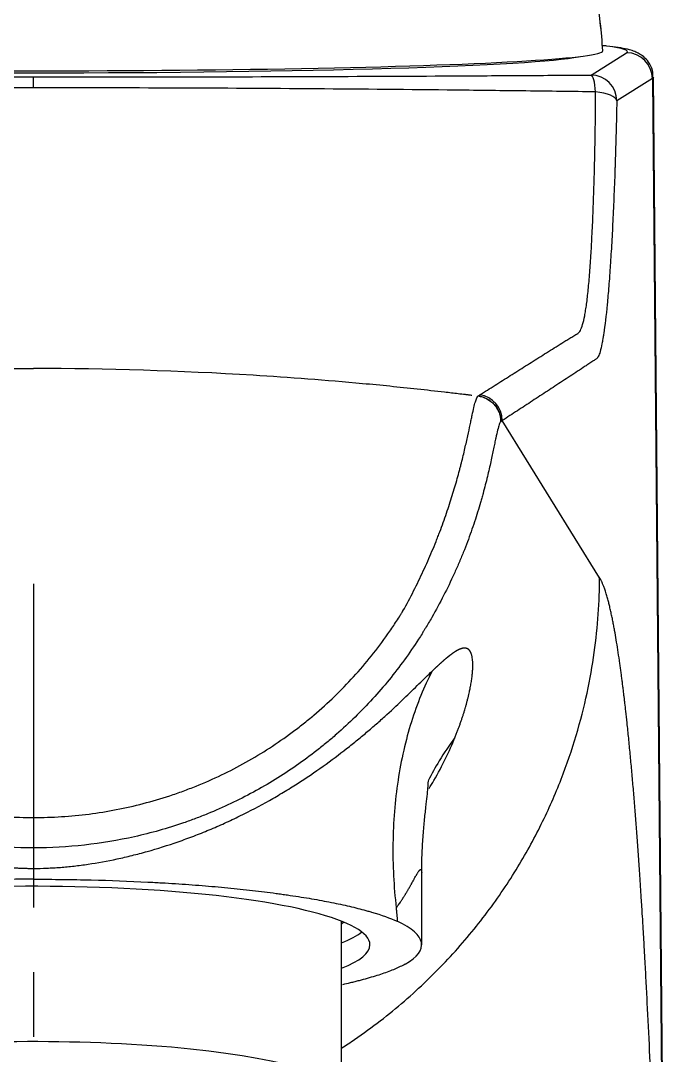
# Model space of a CAD drawing. Extents: x 0 to 790, y 0 to 579.
# Drawn here: x 215.25 to 240.71, y 343.45 to 383.42 of the extents above; entities that cross this region are included whole.
import ezdxf

# ---------------------------------------------------------------- set-up
doc = ezdxf.new("R2010")
doc.units = 0
doc.header["$LTSCALE"] = 10
doc.header["$MEASUREMENT"] = 0
doc.linetypes.add('CENTER', pattern=[2, 1.25, -0.25, 0.25, -0.25])
doc.layers.add('1', color=7, linetype='CONTINUOUS')

msp = doc.modelspace()

# ---------------------------------------------------------------- linework, layer by layer
at = {"layer": '1', "color": 7, "linetype": 'Continuous', "lineweight": -3}
for p, q in [((237.293, 381.322), (238.666, 382.183)), ((236.076, 381.925), (236.045, 381.957)), ((236.087, 381.927), (236.056, 381.958)), ((215.748, 380.828), (215.748, 381.247)), ((239.664, 381.184), (238.291, 380.323)), ((239.664, 381.184), (240.667, 273.008)), ((240.706, 273.008), (239.702, 381.239)), ((237.625, 361.905), (233.865, 367.974)), ((230.748, 347.726), (230.748, 350.436)), ((227.648, 341.916), (227.648, 348.635))]:
    msp.add_line(p, q, dxfattribs=at)
at = {"layer": '1', "color": 1, "linetype": 'CENTER', "lineweight": -3}
msp.add_line((215.748, 361.669), (215.748, 330.741), dxfattribs=at)
at = {"layer": '1', "color": 7, "linetype": 'Continuous', "lineweight": -3}
msp.add_arc((215.748, 380.893), 22.042, 3.5416, 9.3317, dxfattribs=at)
for centre, major_axis, ratio, start_param, end_param in [((215.748, 380.893), (-22.042, 0), 0.999391, 3.203368, 3.304295), ((215.748, 382.253), (-22, 0), 0.034899, 0, 3.141593), ((215.748, 382.228), (22.953, 0), 0.035199, 0.264003, 0.291355), ((215.748, 382.228), (22.953, 0), 0.035199, 6.227099, 6.547188), ((238.666, 381.184), (0.531, -0.847), 0.997846, 1.011785, 2.58064), ((215.748, 382.153), (21.35, 0), 0.034899, 3.305741, 6.119037), ((237.293, 380.323), (0.531, -0.847), 0.997846, 1.011785, 2.58064), ((237.293, 380.323), (0.007, -1), 0.194454, 1.925998, 3.106007), ((237.293, 380.323), (-1, 0.021), 0.358161, 3.201195, 4.539119), ((232.867, 367.974), (-0.547, 0.837), 0.997794, 4.13471, 5.577555), ((215.748, 347.726), (13, 0), 0.173648, 0, 3.55589), ((215.748, 349.203), (-12.5, 0), 0.173648, 2.830575, 2.857475), ((215.748, 347.726), (-15, 0), 0.173648, 2.849242, 3.498086), ((215.748, 348.711), (-13, 0), 0.173648, 2.727295, 2.921779), ((215.748, 347.726), (13, 0), 0.173648, 5.868888, 6.283185), ((215.748, 341.916), (11.9, 0), 0.173648, 0, 3.318798)]:
    msp.add_ellipse(centre, major_axis=major_axis, ratio=ratio, start_param=start_param, end_param=end_param, dxfattribs=at)
for points, knots in [([(239.683, 381.241), (239.689, 381.332), (239.678, 381.543), (239.524, 381.834), (239.324, 382.041), (239.137, 382.163), (238.957, 382.243), (238.737, 382.312), (238.459, 382.371), (238.177, 382.413), (238.025, 382.43)], [0, 0, 0, 0, 0.05038, 0.125419, 0.19686, 0.274818, 0.372359, 0.512965, 0.75497, 1, 1, 1, 1]), ([(194.204, 381.322), (195.092, 381.316), (195.982, 381.31), (197.319, 381.302), (197.765, 381.3), (198.658, 381.295), (199.105, 381.292), (201.342, 381.28), (203.134, 381.273), (206.726, 381.26), (208.525, 381.255), (212.131, 381.249), (213.938, 381.247), (215.748, 381.247)], [0, 0, 0, 0, 0.125, 0.125, 0.1875, 0.1875, 0.25, 0.25, 0.5, 0.5, 0.75, 0.75, 1, 1, 1, 1]), ([(215.748, 381.247), (217.559, 381.247), (219.365, 381.249), (222.971, 381.255), (224.771, 381.26), (228.363, 381.273), (230.155, 381.28), (232.391, 381.292), (232.838, 381.295), (233.732, 381.3), (235.07, 381.307), (236.405, 381.316), (237.293, 381.322)], [0, 0, 0, 0, 0.25, 0.25, 0.5, 0.5, 0.75, 0.75, 0.8125, 0.8125, 0.875, 1, 1, 1, 1]), ([(215.748, 380.828), (213.925, 380.828), (212.104, 380.825), (208.469, 380.811), (206.655, 380.801), (203.033, 380.774), (201.225, 380.757), (198.969, 380.733), (198.518, 380.727), (197.617, 380.717), (196.266, 380.701), (194.92, 380.684), (194.024, 380.672)], [0, 0, 0, 0, 0.25, 0.25, 0.5, 0.5, 0.75, 0.75, 0.8125, 0.8125, 0.875, 1, 1, 1, 1]), ([(237.472, 380.672), (236.577, 380.684), (235.679, 380.695), (234.33, 380.712), (233.88, 380.717), (232.979, 380.727), (232.528, 380.733), (230.272, 380.757), (228.464, 380.774), (224.842, 380.801), (223.028, 380.811), (219.393, 380.825), (217.572, 380.828), (215.748, 380.828)], [0, 0, 0, 0, 0.125, 0.125, 0.1875, 0.1875, 0.25, 0.25, 0.5, 0.5, 0.75, 0.75, 1, 1, 1, 1]), ([(232.992, 368.966), (233.09, 369.028), (233.189, 369.09), (233.385, 369.214), (233.484, 369.276), (233.779, 369.463), (233.975, 369.587), (234.369, 369.835), (234.565, 369.959), (234.959, 370.208), (235.156, 370.332), (235.452, 370.518), (235.551, 370.58), (235.749, 370.704), (235.848, 370.766), (236.047, 370.89), (236.146, 370.953), (236.297, 371.046), (236.348, 371.077), (236.449, 371.139), (236.5, 371.17), (236.577, 371.217), (236.603, 371.232), (236.655, 371.264), (236.681, 371.281), (236.714, 371.299), (236.72, 371.303), (236.733, 371.309), (236.74, 371.313), (236.761, 371.323), (236.776, 371.331), (236.799, 371.348), (236.806, 371.354), (236.822, 371.369), (236.83, 371.377), (236.853, 371.406), (236.869, 371.43), (236.913, 371.516), (236.942, 371.591), (236.997, 371.779), (237.023, 371.892), (237.055, 372.056), (237.061, 372.09), (237.073, 372.161), (237.08, 372.198), (237.098, 372.311), (237.11, 372.391), (237.144, 372.644), (237.166, 372.829), (237.207, 373.234), (237.227, 373.453), (237.263, 373.925), (237.28, 374.178), (237.301, 374.515), (237.305, 374.584), (237.311, 374.688), (237.313, 374.723), (237.316, 374.794), (237.326, 374.971), (237.335, 375.153), (237.356, 375.6), (237.369, 375.91), (237.394, 376.556), (237.405, 376.892), (237.425, 377.589), (237.434, 377.95), (237.443, 378.37), (237.444, 378.417), (237.446, 378.512), (237.449, 378.653), (237.455, 378.986), (237.459, 379.277), (237.467, 379.864), (237.47, 380.263), (237.472, 380.672)], [0, 0, 0, 0, 0.0625, 0.0625, 0.125, 0.125, 0.25, 0.25, 0.375, 0.375, 0.5, 0.5, 0.5625, 0.5625, 0.625, 0.625, 0.6875, 0.6875, 0.71875, 0.71875, 0.75, 0.75, 0.765625, 0.765625, 0.78125, 0.78125, 0.785156, 0.785156, 0.789063, 0.789063, 0.796875, 0.796875, 0.800781, 0.800781, 0.804688, 0.804688, 0.8125, 0.8125, 0.828125, 0.828125, 0.84375, 0.84375, 0.847656, 0.847656, 0.851563, 0.851563, 0.859375, 0.859375, 0.875, 0.875, 0.890625, 0.890625, 0.90625, 0.90625, 0.910156, 0.910156, 0.912109, 0.912109, 0.914063, 0.921875, 0.921875, 0.9375, 0.9375, 0.953125, 0.953125, 0.96875, 0.96875, 0.970703, 0.970703, 0.972656, 0.976563, 0.984375, 0.984375, 1, 1, 1, 1]), ([(238.291, 380.323), (238.282, 379.91), (238.263, 379.1), (238.239, 378.324), (238.225, 377.896), (238.224, 377.849), (238.22, 377.754), (238.216, 377.613), (238.204, 377.289), (238.194, 377.017), (238.172, 376.483), (238.157, 376.139), (238.126, 375.476), (238.109, 375.157), (238.075, 374.542), (238.057, 374.247), (238.035, 373.929), (238.033, 373.894), (238.028, 373.824), (238.021, 373.721), (238.004, 373.484), (237.989, 373.29), (237.959, 372.914), (237.939, 372.68), (237.876, 372.025), (237.832, 371.652), (237.777, 371.288), (237.768, 371.233), (237.76, 371.181)], [0, 0, 0, 0, 0.096404, 0.192808, 0.192808, 0.204859, 0.204859, 0.216909, 0.24101, 0.289212, 0.289212, 0.385617, 0.385617, 0.482021, 0.482021, 0.578425, 0.578425, 0.590475, 0.590475, 0.602526, 0.626627, 0.674829, 0.674829, 0.771233, 0.771233, 0.964041, 0.964041, 1, 1, 1, 1]), ([(237.76, 371.181), (237.757, 371.164), (237.754, 371.146), (237.739, 371.062), (237.728, 370.999), (237.692, 370.823), (237.669, 370.724), (237.622, 370.561), (237.598, 370.497), (237.568, 370.439), (237.562, 370.429), (237.55, 370.41), (237.544, 370.401), (237.526, 370.379), (237.513, 370.369), (237.489, 370.351), (237.477, 370.344), (237.453, 370.33), (237.441, 370.322), (237.416, 370.305), (237.404, 370.297), (237.38, 370.28), (237.368, 370.272), (237.307, 370.23), (237.259, 370.198), (237.162, 370.134), (237.016, 370.038), (236.871, 369.942), (236.58, 369.75), (236.386, 369.622), (235.998, 369.369), (235.804, 369.242), (235.416, 368.988), (235.223, 368.862), (234.835, 368.608), (234.641, 368.481), (234.35, 368.291), (234.253, 368.228), (234.059, 368.101), (233.962, 368.038), (233.865, 367.974)], [0, 0, 0, 0, 0.002368, 0.002368, 0.011692, 0.011692, 0.030339, 0.030339, 0.048987, 0.048987, 0.053648, 0.053648, 0.05831, 0.05831, 0.067634, 0.067634, 0.076958, 0.076958, 0.086281, 0.086281, 0.095605, 0.095605, 0.104928, 0.104928, 0.142223, 0.142223, 0.179518, 0.254107, 0.254107, 0.403286, 0.403286, 0.552464, 0.552464, 0.701643, 0.701643, 0.850821, 0.850821, 0.925411, 0.925411, 1, 1, 1, 1]), ([(198.806, 368.956), (198.87, 368.964), (198.997, 368.98), (199.189, 369.003), (199.38, 369.026), (199.572, 369.049), (199.763, 369.071), (199.956, 369.093), (200.148, 369.115), (200.34, 369.137), (200.533, 369.158), (200.726, 369.179), (200.919, 369.2), (201.112, 369.221), (201.306, 369.241), (201.499, 369.261), (201.693, 369.281), (201.887, 369.301), (202.082, 369.32), (202.276, 369.339), (202.471, 369.358), (202.666, 369.377), (202.861, 369.395), (203.056, 369.413), (203.252, 369.431), (203.447, 369.448), (203.643, 369.465), (203.839, 369.482), (204.036, 369.499), (204.232, 369.516), (204.429, 369.532), (204.626, 369.548), (204.823, 369.563), (205.02, 369.579), (205.218, 369.594), (205.415, 369.609), (205.613, 369.623), (205.811, 369.638), (206.009, 369.652), (206.208, 369.665), (206.407, 369.679), (206.605, 369.692), (206.804, 369.705), (207.004, 369.718), (207.203, 369.73), (207.403, 369.742), (207.602, 369.754), (207.802, 369.766), (208.003, 369.777), (208.203, 369.788), (208.404, 369.799), (208.604, 369.809), (208.805, 369.819), (209.007, 369.829), (209.208, 369.839), (209.409, 369.848), (209.611, 369.857), (209.813, 369.866), (210.015, 369.874), (210.217, 369.882), (210.42, 369.89), (210.622, 369.898), (210.825, 369.905), (211.028, 369.912), (211.232, 369.919), (211.435, 369.925), (211.639, 369.931), (211.842, 369.937), (212.046, 369.943), (212.25, 369.948), (212.455, 369.953), (212.659, 369.958), (212.864, 369.962), (213.069, 369.966), (213.274, 369.97), (213.479, 369.973), (213.684, 369.977), (213.89, 369.979), (214.096, 369.982), (214.302, 369.984), (214.508, 369.986), (214.714, 369.988), (214.921, 369.989), (215.127, 369.99), (215.334, 369.991), (215.541, 369.992), (215.679, 369.992), (215.748, 369.992)], [0, 0, 0, 0, 0.011332, 0.022675, 0.034028, 0.045391, 0.056764, 0.068148, 0.079541, 0.090945, 0.10236, 0.113784, 0.125219, 0.136664, 0.148119, 0.159585, 0.171061, 0.182547, 0.194043, 0.20555, 0.217067, 0.228594, 0.240131, 0.251679, 0.263237, 0.274805, 0.286384, 0.297973, 0.309572, 0.321181, 0.332801, 0.344431, 0.356072, 0.367722, 0.379383, 0.391054, 0.402736, 0.414428, 0.42613, 0.437842, 0.449565, 0.461298, 0.473042, 0.484796, 0.49656, 0.508334, 0.520119, 0.531914, 0.543719, 0.555535, 0.567361, 0.579198, 0.591044, 0.602902, 0.614769, 0.626647, 0.638535, 0.650433, 0.662342, 0.674261, 0.686191, 0.698131, 0.710081, 0.722042, 0.734013, 0.745994, 0.757986, 0.769988, 0.782, 0.794023, 0.806056, 0.8181, 0.830154, 0.842218, 0.854293, 0.866378, 0.878474, 0.89058, 0.902696, 0.914822, 0.92696, 0.939107, 0.951265, 0.963433, 0.975612, 0.987801, 1, 1, 1, 1]), ([(215.748, 369.997), (218.577, 369.997), (221.406, 369.91), (225.644, 369.65), (227.761, 369.488), (230.227, 369.241), (231.459, 369.103), (232.075, 369.031), (232.383, 368.994), (232.537, 368.975), (232.603, 368.967), (232.647, 368.962), (232.669, 368.959), (232.691, 368.956)], [0, 0, 0, 0, 0.5, 0.5, 0.75, 0.875, 0.9375, 0.96875, 0.984375, 0.992188, 0.996094, 0.996094, 1, 1, 1, 1]), ([(230.025, 360.623), (230.17, 360.882), (230.307, 361.14), (230.569, 361.654), (230.693, 361.91), (230.929, 362.42), (231.041, 362.674), (231.2, 363.053), (231.252, 363.179), (231.327, 363.367), (231.352, 363.429), (231.4, 363.554), (231.424, 363.616), (231.541, 363.924), (231.628, 364.164), (231.789, 364.634), (231.863, 364.862), (231.967, 365.196), (232, 365.306), (232.063, 365.522), (232.094, 365.629), (232.153, 365.838), (232.181, 365.942), (232.221, 366.094), (232.234, 366.144), (232.26, 366.243), (232.273, 366.292), (232.334, 366.534), (232.378, 366.717), (232.459, 367.064), (232.496, 367.228), (232.563, 367.536), (232.593, 367.68), (232.629, 367.847), (232.636, 367.879), (232.649, 367.943), (232.656, 367.975), (232.675, 368.067), (232.688, 368.125), (232.723, 368.291), (232.745, 368.389), (232.785, 368.561), (232.804, 368.635), (232.841, 368.76), (232.858, 368.81), (232.892, 368.886), (232.908, 368.911), (232.924, 368.924)], [0, 0, 0, 0, 0.0625, 0.0625, 0.125, 0.125, 0.1875, 0.1875, 0.21875, 0.21875, 0.234375, 0.234375, 0.25, 0.25, 0.3125, 0.3125, 0.375, 0.375, 0.40625, 0.40625, 0.4375, 0.4375, 0.46875, 0.46875, 0.484375, 0.484375, 0.5, 0.5, 0.5625, 0.5625, 0.625, 0.625, 0.6875, 0.6875, 0.703125, 0.703125, 0.71875, 0.71875, 0.75, 0.75, 0.8125, 0.8125, 0.875, 0.875, 0.9375, 0.9375, 1, 1, 1, 1]), ([(232.926, 368.924), (232.986, 368.917), (233.045, 368.904), (233.16, 368.867), (233.216, 368.843), (233.323, 368.786), (233.374, 368.753), (233.469, 368.678), (233.513, 368.636), (233.593, 368.545), (233.628, 368.496), (233.69, 368.392), (233.717, 368.337), (233.759, 368.223), (233.775, 368.165), (233.796, 368.045), (233.801, 367.985), (233.801, 367.924)], [0, 0, 0, 0, 0.125, 0.125, 0.25, 0.25, 0.375, 0.375, 0.5, 0.5, 0.625, 0.625, 0.75, 0.75, 0.875, 0.875, 1, 1, 1, 1]), ([(232.929, 368.926), (232.989, 368.919), (233.048, 368.906), (233.164, 368.869), (233.22, 368.845), (233.326, 368.789), (233.377, 368.755), (233.472, 368.68), (233.516, 368.638), (233.596, 368.547), (233.632, 368.498), (233.694, 368.394), (233.72, 368.339), (233.762, 368.226), (233.778, 368.167), (233.799, 368.048), (233.804, 367.988), (233.804, 367.927)], [0, 0, 0, 0, 0.125, 0.125, 0.25, 0.25, 0.375, 0.375, 0.5, 0.5, 0.625, 0.625, 0.75, 0.75, 0.875, 0.875, 1, 1, 1, 1]), ([(215.748, 351.468), (215.085, 351.468), (214.429, 351.505), (213.13, 351.649), (212.486, 351.756), (211.212, 352.041), (210.582, 352.219), (209.88, 352.46), (209.802, 352.487), (209.647, 352.543), (209.569, 352.572), (209.337, 352.658), (209.183, 352.718), (208.726, 352.904), (208.426, 353.036), (207.54, 353.455), (206.968, 353.766), (205.859, 354.448), (205.323, 354.821), (204.741, 355.275), (204.677, 355.326), (204.548, 355.429), (204.485, 355.481), (204.294, 355.639), (204.169, 355.745), (203.8, 356.069), (203.56, 356.29), (202.863, 356.973), (202.426, 357.451), (201.607, 358.454), (201.224, 358.979), (200.826, 359.596), (200.782, 359.664), (200.696, 359.803), (200.653, 359.873), (200.525, 360.083), (200.443, 360.223), (200.201, 360.643), (200.049, 360.924), (199.762, 361.483), (199.627, 361.763), (199.437, 362.181), (199.376, 362.32), (199.301, 362.493), (199.286, 362.528), (199.257, 362.597), (199.243, 362.632), (199.2, 362.735), (199.172, 362.804), (199.034, 363.146), (198.934, 363.412), (198.749, 363.933), (198.665, 364.186), (198.512, 364.678), (198.443, 364.916), (198.317, 365.377), (198.261, 365.595), (198.162, 366.005), (198.118, 366.198), (198.039, 366.558), (198.004, 366.724), (197.965, 366.916), (197.957, 366.953), (197.942, 367.026), (197.92, 367.132), (197.9, 367.23), (197.861, 367.412), (197.838, 367.517), (197.81, 367.628), (197.805, 367.649), (197.794, 367.689), (197.779, 367.746), (197.764, 367.792), (197.734, 367.872), (197.715, 367.907), (197.696, 367.924)], [0, 0, 0, 0, 0.0625, 0.0625, 0.125, 0.125, 0.1875, 0.1875, 0.195312, 0.195312, 0.203125, 0.203125, 0.21875, 0.21875, 0.25, 0.25, 0.3125, 0.3125, 0.375, 0.375, 0.382812, 0.382812, 0.390625, 0.390625, 0.40625, 0.40625, 0.4375, 0.4375, 0.5, 0.5, 0.5625, 0.5625, 0.570312, 0.570312, 0.578125, 0.578125, 0.59375, 0.59375, 0.625, 0.625, 0.65625, 0.65625, 0.671875, 0.671875, 0.675781, 0.675781, 0.679687, 0.679687, 0.6875, 0.6875, 0.71875, 0.71875, 0.75, 0.75, 0.78125, 0.78125, 0.8125, 0.8125, 0.84375, 0.84375, 0.875, 0.875, 0.882812, 0.882812, 0.890625, 0.90625, 0.90625, 0.9375, 0.9375, 0.945312, 0.945312, 0.953125, 0.96875, 0.96875, 1, 1, 1, 1]), ([(233.801, 367.924), (233.782, 367.907), (233.763, 367.872), (233.724, 367.767), (233.704, 367.697), (233.66, 367.523), (233.637, 367.418), (233.605, 367.267), (233.598, 367.235), (233.585, 367.17), (233.571, 367.104), (233.556, 367.033), (233.541, 366.96), (233.534, 366.923), (233.494, 366.732), (233.459, 366.565), (233.381, 366.206), (233.337, 366.014), (233.238, 365.604), (233.182, 365.386), (233.104, 365.099), (233.088, 365.04), (233.055, 364.923), (233.004, 364.746), (232.949, 364.565), (232.835, 364.196), (232.751, 363.942), (232.567, 363.422), (232.466, 363.155), (232.329, 362.814), (232.301, 362.745), (232.258, 362.642), (232.244, 362.607), (232.214, 362.538), (232.141, 362.364), (232.064, 362.19), (231.874, 361.772), (231.739, 361.493), (231.452, 360.933), (231.3, 360.652), (231.059, 360.232), (230.977, 360.091), (230.871, 359.916), (230.849, 359.881), (230.806, 359.812), (230.742, 359.707), (230.676, 359.604), (230.278, 358.986), (229.896, 358.461), (229.076, 357.457), (228.639, 356.979), (227.942, 356.295), (227.702, 356.073), (227.333, 355.749), (227.208, 355.643), (227.017, 355.486), (226.954, 355.433), (226.825, 355.33), (226.761, 355.279), (226.179, 354.824), (225.642, 354.452), (224.534, 353.768), (223.961, 353.457), (223.074, 353.038), (222.774, 352.906), (222.317, 352.72), (222.163, 352.66), (221.931, 352.573), (221.853, 352.544), (221.698, 352.488), (221.62, 352.461), (220.918, 352.22), (220.287, 352.042), (219.012, 351.756), (218.369, 351.649), (217.068, 351.505), (216.412, 351.468), (215.748, 351.468)], [0, 0, 0, 0, 0.03125, 0.03125, 0.0625, 0.0625, 0.09375, 0.09375, 0.101562, 0.101562, 0.109375, 0.117187, 0.117187, 0.125, 0.125, 0.15625, 0.15625, 0.1875, 0.1875, 0.21875, 0.21875, 0.226562, 0.226562, 0.234375, 0.25, 0.25, 0.28125, 0.28125, 0.3125, 0.3125, 0.320312, 0.320312, 0.324219, 0.324219, 0.328125, 0.34375, 0.34375, 0.375, 0.375, 0.40625, 0.40625, 0.421875, 0.421875, 0.425781, 0.425781, 0.429687, 0.4375, 0.4375, 0.5, 0.5, 0.5625, 0.5625, 0.59375, 0.59375, 0.609375, 0.609375, 0.617187, 0.617187, 0.625, 0.625, 0.6875, 0.6875, 0.75, 0.75, 0.78125, 0.78125, 0.796875, 0.796875, 0.804687, 0.804687, 0.8125, 0.8125, 0.875, 0.875, 0.9375, 0.9375, 1, 1, 1, 1]), ([(227.663, 343.739), (227.829, 343.846), (227.993, 343.955), (228.495, 344.299), (228.826, 344.54), (229.468, 345.036), (229.779, 345.29), (230.38, 345.809), (230.962, 346.34), (231.502, 346.889), (232.281, 347.723), (232.759, 348.293), (233.637, 349.448), (234.035, 350.033), (234.758, 351.206), (235.081, 351.793), (235.66, 352.962), (235.914, 353.543), (236.362, 354.69), (236.555, 355.256), (236.887, 356.369), (237.025, 356.915), (237.255, 357.984), (237.347, 358.506), (237.489, 359.524), (237.539, 360.019), (237.607, 360.983), (237.623, 361.451), (237.625, 361.905)], [0, 0, 0, 0, 0.021113, 0.021113, 0.065608, 0.065608, 0.110103, 0.110103, 0.154597, 0.199092, 0.199092, 0.288082, 0.288082, 0.377072, 0.377072, 0.466062, 0.466062, 0.555051, 0.555051, 0.644041, 0.644041, 0.733031, 0.733031, 0.822021, 0.822021, 0.91101, 0.91101, 1, 1, 1, 1]), ([(240.164, 320.401), (240.164, 320.439), (240.163, 320.514), (240.162, 320.63), (240.16, 320.748), (240.159, 320.869), (240.158, 320.994), (240.156, 321.122), (240.155, 321.253), (240.153, 321.386), (240.152, 321.523), (240.15, 321.664), (240.148, 321.807), (240.147, 321.953), (240.145, 322.102), (240.143, 322.255), (240.141, 322.41), (240.139, 322.569), (240.135, 322.867), (240.129, 323.304), (240.121, 323.878), (240.113, 324.45), (240.101, 325.209), (240.085, 326.152), (240.065, 327.274), (240.044, 328.387), (240.021, 329.47), (239.997, 330.564), (239.971, 331.65), (239.943, 332.745), (239.918, 333.673), (239.896, 334.465), (239.876, 335.131), (239.856, 335.816), (239.833, 336.518), (239.81, 337.237), (239.786, 337.943), (239.762, 338.63), (239.738, 339.291), (239.714, 339.931), (239.69, 340.564), (239.664, 341.203), (239.621, 342.24), (239.557, 343.691), (239.485, 345.174), (239.424, 346.348), (239.383, 347.107), (239.346, 347.76), (239.314, 348.307), (239.278, 348.9), (239.235, 349.596), (239.184, 350.365), (239.131, 351.135), (239.08, 351.847), (239.028, 352.531), (238.976, 353.191), (238.922, 353.84), (238.866, 354.477), (238.809, 355.1), (238.749, 355.711), (238.692, 356.261), (238.643, 356.71), (238.608, 357.022), (238.586, 357.207), (238.569, 357.346), (238.553, 357.481), (238.532, 357.65), (238.511, 357.822), (238.488, 357.996), (238.465, 358.173), (238.441, 358.351), (238.416, 358.531), (238.379, 358.793), (238.329, 359.125), (238.267, 359.511), (238.215, 359.814), (238.171, 360.051), (238.136, 360.234), (238.098, 360.419), (238.057, 360.606), (238.017, 360.782), (237.974, 360.952), (237.93, 361.121), (237.878, 361.297), (237.833, 361.434), (237.798, 361.532), (237.776, 361.592), (237.754, 361.645), (237.734, 361.693), (237.715, 361.736), (237.697, 361.774), (237.68, 361.807), (237.665, 361.837), (237.651, 361.863), (237.638, 361.885), (237.629, 361.899), (237.625, 361.905)], [0, 0, 0, 0, 0.001722, 0.003493, 0.005312, 0.007181, 0.009098, 0.011064, 0.013079, 0.015143, 0.017255, 0.019417, 0.021627, 0.023886, 0.026194, 0.028551, 0.030957, 0.033412, 0.035916, 0.044843, 0.053773, 0.062705, 0.071639, 0.089453, 0.107255, 0.125042, 0.142813, 0.159615, 0.178421, 0.196283, 0.214145, 0.225121, 0.236495, 0.248267, 0.260437, 0.273006, 0.285973, 0.297883, 0.309792, 0.321701, 0.332843, 0.344716, 0.357321, 0.391409, 0.428502, 0.446363, 0.464224, 0.47666, 0.48863, 0.500136, 0.516305, 0.536032, 0.553888, 0.571744, 0.588783, 0.606124, 0.623767, 0.641712, 0.659958, 0.678505, 0.697607, 0.712521, 0.723246, 0.729784, 0.732134, 0.738106, 0.744296, 0.750703, 0.757328, 0.76417, 0.771229, 0.778506, 0.786001, 0.803833, 0.821665, 0.839497, 0.848838, 0.858842, 0.869507, 0.880834, 0.892822, 0.903517, 0.915984, 0.930224, 0.946236, 0.952791, 0.959013, 0.964901, 0.970456, 0.975677, 0.980565, 0.985119, 0.989339, 0.993226, 0.99678, 1, 1, 1, 1]), ([(201.472, 360.623), (201.473, 360.621), (201.474, 360.618), (201.477, 360.614), (201.482, 360.606), (201.492, 360.59), (201.512, 360.556), (201.553, 360.49), (201.635, 360.358), (201.803, 360.097), (201.952, 359.877), (202.256, 359.442), (202.679, 358.878), (203.366, 358.074), (204.104, 357.314), (204.631, 356.837), (204.972, 356.548), (205.04, 356.491), (205.179, 356.378), (205.249, 356.321), (205.459, 356.155), (205.6, 356.046), (206.029, 355.728), (206.613, 355.323), (207.522, 354.774), (208.466, 354.283), (209.119, 353.995), (209.617, 353.794), (209.785, 353.73), (210.123, 353.606), (210.292, 353.547), (210.803, 353.378), (211.489, 353.175), (212.533, 352.938), (213.239, 352.824), (213.772, 352.755), (213.95, 352.735), (214.307, 352.7), (214.487, 352.686), (215.027, 352.651), (215.388, 352.64), (215.748, 352.64)], [0, 0, 0, 0, 0.000488, 0.000488, 0.000977, 0.001953, 0.003906, 0.007812, 0.015625, 0.03125, 0.0625, 0.0625, 0.125, 0.1875, 0.25, 0.3125, 0.3125, 0.328125, 0.328125, 0.34375, 0.34375, 0.375, 0.375, 0.4375, 0.5, 0.5625, 0.625, 0.625, 0.65625, 0.65625, 0.6875, 0.6875, 0.75, 0.8125, 0.875, 0.875, 0.90625, 0.90625, 0.9375, 0.9375, 1, 1, 1, 1]), ([(215.748, 352.64), (216.11, 352.64), (216.469, 352.651), (217.184, 352.697), (217.894, 352.765), (218.947, 352.935), (219.989, 353.17), (220.675, 353.372), (221.186, 353.54), (221.356, 353.599), (221.695, 353.723), (221.863, 353.788), (222.362, 353.988), (223.016, 354.276), (223.962, 354.767), (224.874, 355.316), (225.458, 355.721), (225.888, 356.04), (226.101, 356.203), (226.31, 356.371), (226.449, 356.485), (226.518, 356.543), (226.859, 356.832), (227.388, 357.309), (228.127, 358.07), (228.815, 358.875), (229.239, 359.44), (229.544, 359.875), (229.693, 360.096), (229.861, 360.358), (229.944, 360.49), (229.984, 360.556), (230.005, 360.59), (230.015, 360.606), (230.019, 360.613), (230.022, 360.618), (230.024, 360.621), (230.025, 360.623)], [0, 0, 0, 0, 0.0625, 0.0625, 0.125, 0.1875, 0.25, 0.3125, 0.3125, 0.34375, 0.34375, 0.375, 0.375, 0.4375, 0.5, 0.5625, 0.625, 0.625, 0.65625, 0.671875, 0.671875, 0.6875, 0.6875, 0.75, 0.8125, 0.875, 0.9375, 0.9375, 0.96875, 0.984375, 0.992188, 0.996094, 0.998047, 0.999023, 0.999512, 0.999512, 1, 1, 1, 1]), ([(232.035, 355.73), (232.043, 355.752), (232.061, 355.795), (232.087, 355.861), (232.112, 355.925), (232.137, 355.99), (232.161, 356.054), (232.185, 356.118), (232.208, 356.182), (232.231, 356.245), (232.253, 356.308), (232.274, 356.37), (232.296, 356.433), (232.316, 356.494), (232.336, 356.556), (232.356, 356.617), (232.375, 356.677), (232.394, 356.738), (232.416, 356.813), (232.444, 356.906), (232.476, 357.019), (232.509, 357.143), (232.55, 357.307), (232.589, 357.476), (232.618, 357.616), (232.637, 357.714), (232.652, 357.798), (232.668, 357.893), (232.682, 357.985), (232.694, 358.075), (232.704, 358.162), (232.712, 358.245), (232.718, 358.326), (232.722, 358.404), (232.725, 358.507), (232.724, 358.631), (232.714, 358.755), (232.699, 358.849), (232.684, 358.911), (232.672, 358.949), (232.665, 358.971), (232.66, 358.984), (232.655, 358.995), (232.651, 359.005), (232.646, 359.015), (232.642, 359.025), (232.637, 359.034), (232.632, 359.043), (232.627, 359.052), (232.622, 359.061), (232.616, 359.069), (232.611, 359.077), (232.605, 359.085), (232.6, 359.092), (232.594, 359.099), (232.588, 359.106), (232.582, 359.112), (232.575, 359.119), (232.569, 359.125), (232.563, 359.13), (232.556, 359.136), (232.549, 359.141), (232.542, 359.146), (232.535, 359.15), (232.528, 359.154), (232.521, 359.158), (232.514, 359.162), (232.506, 359.165), (232.499, 359.169), (232.491, 359.171), (232.483, 359.174), (232.475, 359.176), (232.467, 359.178), (232.459, 359.18), (232.451, 359.182), (232.442, 359.183), (232.434, 359.184), (232.425, 359.185), (232.416, 359.185), (232.407, 359.185), (232.398, 359.185), (232.389, 359.185), (232.38, 359.184), (232.371, 359.183), (232.361, 359.182), (232.352, 359.181), (232.342, 359.179), (232.332, 359.177), (232.323, 359.175), (232.313, 359.173), (232.303, 359.17), (232.292, 359.168), (232.282, 359.165), (232.272, 359.161), (232.261, 359.158), (232.251, 359.154), (232.24, 359.15), (232.229, 359.146), (232.218, 359.141), (232.207, 359.137), (232.196, 359.132), (232.185, 359.127), (232.174, 359.121), (232.163, 359.116), (232.151, 359.11), (232.14, 359.104), (232.128, 359.098), (232.116, 359.091), (232.104, 359.085), (232.093, 359.078), (232.081, 359.071), (232.068, 359.064), (232.056, 359.056), (232.044, 359.048), (232.032, 359.041), (232.019, 359.033), (232.006, 359.024), (231.994, 359.016), (231.981, 359.007), (231.968, 358.998), (231.955, 358.989), (231.942, 358.98), (231.929, 358.971), (231.916, 358.961), (231.902, 358.951), (231.889, 358.942), (231.875, 358.931), (231.862, 358.921), (231.848, 358.911), (231.834, 358.9), (231.82, 358.889), (231.806, 358.878), (231.792, 358.867), (231.778, 358.856), (231.764, 358.844), (231.75, 358.832), (231.735, 358.821), (231.721, 358.809), (231.706, 358.796), (231.691, 358.784), (231.676, 358.772), (231.661, 358.759), (231.646, 358.746), (231.631, 358.733), (231.616, 358.72), (231.601, 358.707), (231.585, 358.693), (231.57, 358.68), (231.554, 358.666), (231.539, 358.652), (231.523, 358.638), (231.507, 358.624), (231.491, 358.61), (231.475, 358.595), (231.459, 358.581), (231.443, 358.566), (231.426, 358.551), (231.41, 358.536), (231.394, 358.521), (231.377, 358.506), (231.36, 358.49), (231.343, 358.475), (231.326, 358.459), (231.309, 358.443), (231.292, 358.427), (231.275, 358.411), (231.258, 358.395), (231.24, 358.379), (231.223, 358.362), (231.205, 358.346), (231.188, 358.329), (231.17, 358.312), (231.158, 358.301), (231.152, 358.295)], [0, 0, 0, 0, 0.006617, 0.013262, 0.019938, 0.026643, 0.033378, 0.040144, 0.046941, 0.053769, 0.060629, 0.067521, 0.074445, 0.081402, 0.088392, 0.095415, 0.102473, 0.109566, 0.116696, 0.129245, 0.143328, 0.158998, 0.176318, 0.207905, 0.228312, 0.237015, 0.251792, 0.26668, 0.281666, 0.296739, 0.311906, 0.327168, 0.342521, 0.357962, 0.373488, 0.407047, 0.441211, 0.468547, 0.489021, 0.502582, 0.50923, 0.513469, 0.517706, 0.521941, 0.526172, 0.5304, 0.534626, 0.538848, 0.543066, 0.547281, 0.551492, 0.555699, 0.559902, 0.5641, 0.568294, 0.572482, 0.576666, 0.580845, 0.585018, 0.589186, 0.593348, 0.597505, 0.601655, 0.605799, 0.609936, 0.614067, 0.618191, 0.622308, 0.626419, 0.630523, 0.634621, 0.638712, 0.642796, 0.646872, 0.650942, 0.655003, 0.659057, 0.663103, 0.667141, 0.67117, 0.675191, 0.679203, 0.683205, 0.687199, 0.691184, 0.695159, 0.699124, 0.703079, 0.707024, 0.710958, 0.714882, 0.718796, 0.722698, 0.726589, 0.730469, 0.734336, 0.738191, 0.742035, 0.745866, 0.749686, 0.753494, 0.75729, 0.761075, 0.764848, 0.768609, 0.772359, 0.776097, 0.779824, 0.78354, 0.787244, 0.790937, 0.794619, 0.798289, 0.801949, 0.805597, 0.809235, 0.812861, 0.816476, 0.820081, 0.823674, 0.827257, 0.830829, 0.834391, 0.837942, 0.841482, 0.845011, 0.84853, 0.852039, 0.855537, 0.859024, 0.862502, 0.865969, 0.869425, 0.872872, 0.876308, 0.879734, 0.88315, 0.886556, 0.889952, 0.893338, 0.896714, 0.900081, 0.903437, 0.906783, 0.91012, 0.913447, 0.916764, 0.920073, 0.923372, 0.926662, 0.929944, 0.933216, 0.93648, 0.939735, 0.942982, 0.94622, 0.949449, 0.95267, 0.955883, 0.959087, 0.962283, 0.96547, 0.96865, 0.971821, 0.974984, 0.978139, 0.981285, 0.984424, 0.987555, 0.990678, 0.993793, 0.9969, 1, 1, 1, 1]), ([(200.345, 358.295), (200.35, 358.29), (200.361, 358.279), (200.378, 358.264), (200.395, 358.248), (200.411, 358.232), (200.428, 358.215), (200.445, 358.199), (200.463, 358.183), (200.48, 358.166), (200.497, 358.149), (200.515, 358.132), (200.532, 358.115), (200.55, 358.098), (200.568, 358.081), (200.586, 358.063), (200.604, 358.046), (200.622, 358.028), (200.641, 358.01), (200.659, 357.992), (200.678, 357.974), (200.697, 357.955), (200.716, 357.937), (200.735, 357.918), (200.754, 357.9), (200.773, 357.881), (200.792, 357.862), (200.812, 357.843), (200.831, 357.824), (200.851, 357.804), (200.871, 357.785), (200.891, 357.765), (200.911, 357.746), (200.932, 357.726), (200.952, 357.706), (200.973, 357.686), (200.993, 357.665), (201.014, 357.645), (201.035, 357.625), (201.056, 357.604), (201.077, 357.583), (201.099, 357.562), (201.12, 357.541), (201.142, 357.52), (201.164, 357.499), (201.186, 357.478), (201.208, 357.456), (201.23, 357.435), (201.253, 357.413), (201.275, 357.391), (201.298, 357.369), (201.321, 357.347), (201.343, 357.325), (201.367, 357.303), (201.39, 357.28), (201.413, 357.258), (201.437, 357.235), (201.46, 357.213), (201.484, 357.19), (201.508, 357.167), (201.532, 357.144), (201.557, 357.121), (201.581, 357.097), (201.606, 357.074), (201.631, 357.05), (201.656, 357.027), (201.681, 357.003), (201.706, 356.979), (201.731, 356.955), (201.757, 356.931), (201.783, 356.907), (201.808, 356.883), (201.834, 356.859), (201.861, 356.834), (201.887, 356.81), (201.914, 356.785), (201.94, 356.761), (201.967, 356.736), (201.994, 356.711), (202.021, 356.686), (202.049, 356.661), (202.076, 356.636), (202.104, 356.611), (202.132, 356.585), (202.16, 356.56), (202.188, 356.534), (202.216, 356.509), (202.245, 356.483), (202.273, 356.457), (202.302, 356.431), (202.331, 356.405), (202.361, 356.379), (202.39, 356.353), (202.42, 356.327), (202.449, 356.301), (202.479, 356.274), (202.509, 356.248), (202.58, 356.186), (202.692, 356.089), (202.85, 355.954), (203.01, 355.819), (203.175, 355.683), (203.343, 355.546), (203.514, 355.409), (203.689, 355.271), (203.868, 355.133), (204.05, 354.994), (204.236, 354.856), (204.427, 354.717), (204.621, 354.578), (204.819, 354.44), (205.021, 354.301), (205.227, 354.163), (205.437, 354.026), (205.651, 353.889), (205.869, 353.752), (206.101, 353.611), (206.347, 353.465), (206.608, 353.315), (206.877, 353.165), (207.152, 353.017), (207.434, 352.87), (207.724, 352.724), (208.02, 352.581), (208.323, 352.44), (208.633, 352.301), (208.951, 352.166), (209.275, 352.033), (209.607, 351.905), (209.946, 351.779), (210.292, 351.659), (210.645, 351.542), (210.91, 351.46), (211.087, 351.407), (211.174, 351.382), (211.268, 351.355), (211.367, 351.326), (211.473, 351.297), (211.584, 351.267), (211.702, 351.236), (211.826, 351.204), (211.955, 351.171), (212.091, 351.139), (212.233, 351.105), (212.381, 351.072), (212.536, 351.038), (212.696, 351.005), (212.863, 350.971), (213.036, 350.939), (213.215, 350.906), (213.401, 350.875), (213.551, 350.851), (213.665, 350.834), (213.739, 350.823), (213.812, 350.813), (213.885, 350.803), (213.958, 350.794), (214.03, 350.785), (214.101, 350.776), (214.171, 350.768), (214.241, 350.76), (214.311, 350.753), (214.38, 350.746), (214.448, 350.739), (214.516, 350.733), (214.583, 350.727), (214.65, 350.721), (214.716, 350.716), (214.781, 350.711), (214.846, 350.706), (214.911, 350.702), (214.974, 350.698), (215.037, 350.695), (215.1, 350.692), (215.162, 350.689), (215.223, 350.686), (215.284, 350.684), (215.344, 350.682), (215.404, 350.68), (215.463, 350.679), (215.521, 350.677), (215.579, 350.676), (215.636, 350.676), (215.692, 350.675), (215.73, 350.675), (215.748, 350.675)], [0, 0, 0, 0, 0.00286, 0.005716, 0.008568, 0.011416, 0.01426, 0.0171, 0.019937, 0.02277, 0.025599, 0.028425, 0.031247, 0.034065, 0.03688, 0.039692, 0.0425, 0.045305, 0.048106, 0.050905, 0.0537, 0.056491, 0.05928, 0.062066, 0.064848, 0.067628, 0.070404, 0.073178, 0.075949, 0.078717, 0.081482, 0.084245, 0.087005, 0.089762, 0.092516, 0.095269, 0.098018, 0.100765, 0.10351, 0.106253, 0.108993, 0.111731, 0.114467, 0.1172, 0.119932, 0.122661, 0.125388, 0.128114, 0.130838, 0.133559, 0.136279, 0.138997, 0.141714, 0.144429, 0.147142, 0.149853, 0.152563, 0.155272, 0.157979, 0.160685, 0.16339, 0.166093, 0.168795, 0.171496, 0.174196, 0.176894, 0.179592, 0.182289, 0.184984, 0.187679, 0.190374, 0.193067, 0.19576, 0.198452, 0.201143, 0.203834, 0.206524, 0.209214, 0.211903, 0.214592, 0.217281, 0.21997, 0.222658, 0.225346, 0.228034, 0.230722, 0.23341, 0.236098, 0.238786, 0.241474, 0.244163, 0.246852, 0.249541, 0.25223, 0.25492, 0.25761, 0.260301, 0.262992, 0.276424, 0.289752, 0.302983, 0.316125, 0.329188, 0.34218, 0.355109, 0.367984, 0.380815, 0.393611, 0.406381, 0.419134, 0.431879, 0.444626, 0.457385, 0.470164, 0.482973, 0.495822, 0.508719, 0.523289, 0.538022, 0.552929, 0.568023, 0.583315, 0.598815, 0.614534, 0.630482, 0.646668, 0.663102, 0.679793, 0.69675, 0.713979, 0.73149, 0.74929, 0.767385, 0.771484, 0.775878, 0.780568, 0.785554, 0.790836, 0.796413, 0.802287, 0.808457, 0.814924, 0.821686, 0.828746, 0.836102, 0.843755, 0.851705, 0.859952, 0.868497, 0.877338, 0.886477, 0.895914, 0.899577, 0.903208, 0.906806, 0.910371, 0.913903, 0.917404, 0.920872, 0.924307, 0.92771, 0.931082, 0.934421, 0.937728, 0.941004, 0.944247, 0.947459, 0.95064, 0.953789, 0.956906, 0.959993, 0.963048, 0.966073, 0.969066, 0.972029, 0.974961, 0.977863, 0.980735, 0.983576, 0.986387, 0.989169, 0.991921, 0.994643, 0.997336, 1, 1, 1, 1]), ([(215.748, 350.675), (215.918, 350.675), (216.089, 350.678), (216.347, 350.688), (216.434, 350.693), (216.608, 350.703), (216.695, 350.709), (216.958, 350.729), (217.135, 350.746), (217.403, 350.777), (217.493, 350.788), (217.674, 350.812), (217.765, 350.824), (218.222, 350.892), (218.595, 350.96), (219.072, 351.062), (219.168, 351.084), (219.36, 351.128), (219.457, 351.151), (219.749, 351.223), (219.945, 351.275), (220.536, 351.441), (220.935, 351.566), (221.537, 351.775), (221.737, 351.848), (222.138, 352.001), (222.539, 352.161), (222.936, 352.334), (223.33, 352.512), (223.526, 352.605), (224.109, 352.89), (224.49, 353.091), (225.045, 353.404), (225.228, 353.51), (225.586, 353.726), (225.763, 353.836), (226.282, 354.168), (226.616, 354.394), (227.254, 354.848), (227.558, 355.077), (227.992, 355.417), (228.132, 355.529), (228.338, 355.697), (228.405, 355.753), (228.538, 355.863), (228.67, 355.974), (228.798, 356.083), (228.924, 356.192), (228.986, 356.247), (229.17, 356.409), (229.29, 356.516), (229.638, 356.834), (229.857, 357.041), (230.27, 357.437), (230.463, 357.626), (230.826, 357.981), (230.995, 358.146), (231.152, 358.295)], [0, 0, 0, 0, 0.03125, 0.03125, 0.046875, 0.046875, 0.0625, 0.0625, 0.09375, 0.09375, 0.109375, 0.109375, 0.125, 0.125, 0.1875, 0.1875, 0.203125, 0.203125, 0.21875, 0.21875, 0.25, 0.25, 0.3125, 0.3125, 0.34375, 0.34375, 0.375, 0.40625, 0.40625, 0.4375, 0.4375, 0.5, 0.5, 0.53125, 0.53125, 0.5625, 0.5625, 0.625, 0.625, 0.6875, 0.6875, 0.71875, 0.71875, 0.734375, 0.734375, 0.75, 0.765625, 0.765625, 0.78125, 0.78125, 0.8125, 0.8125, 0.875, 0.875, 0.9375, 0.9375, 1, 1, 1, 1]), ([(231.152, 358.295), (230.998, 357.997), (230.853, 357.684), (230.585, 357.029), (230.462, 356.688), (230.239, 355.98), (230.14, 355.613), (229.967, 354.859), (229.894, 354.472), (229.774, 353.683), (229.727, 353.28), (229.662, 352.465), (229.643, 352.053), (229.632, 351.224), (229.64, 350.807), (229.682, 349.975), (229.716, 349.559), (229.763, 349.147)], [0, 0, 0, 0, 0.125, 0.125, 0.25, 0.25, 0.375, 0.375, 0.5, 0.5, 0.625, 0.625, 0.75, 0.75, 0.875, 0.875, 1, 1, 1, 1]), ([(232.034, 355.729), (231.814, 355.437), (231.611, 355.137), (231.273, 354.576), (231.132, 354.319), (231.003, 354.057)], [0, 0, 0, 0, 0.550509, 0.550509, 1, 1, 1, 1]), ([(231.034, 353.757), (231.098, 353.862), (231.16, 353.967), (231.553, 354.647), (231.822, 355.206), (232.034, 355.729)], [0, 0, 0, 0, 0.153081, 0.153081, 1, 1, 1, 1]), ([(230.748, 350.45), (230.749, 350.71), (230.758, 351.217), (230.8, 351.918), (230.857, 352.545), (230.916, 353.08), (230.965, 353.502), (230.995, 353.812), (231.008, 354.009), (231.007, 354.058), (231.003, 354.058)], [0, 0, 0, 0, 0.083744, 0.172857, 0.270577, 0.380951, 0.508052, 0.654211, 0.819491, 1, 1, 1, 1]), ([(229.763, 349.147), (229.774, 349.161), (229.797, 349.193), (229.835, 349.245), (229.878, 349.306), (229.929, 349.38), (229.977, 349.452), (230.015, 349.509), (230.04, 349.548), (230.061, 349.581), (230.083, 349.617), (230.106, 349.653), (230.127, 349.688), (230.149, 349.724), (230.17, 349.758), (230.191, 349.793), (230.211, 349.828), (230.231, 349.863), (230.252, 349.898), (230.272, 349.932), (230.291, 349.967), (230.311, 350.002), (230.33, 350.036), (230.349, 350.07), (230.368, 350.104), (230.387, 350.138), (230.405, 350.171), (230.423, 350.203), (230.443, 350.239), (230.474, 350.296), (230.505, 350.352), (230.533, 350.402), (230.549, 350.43), (230.562, 350.453), (230.577, 350.478), (230.595, 350.507), (230.616, 350.538), (230.635, 350.565), (230.653, 350.588), (230.673, 350.609), (230.692, 350.624), (230.708, 350.629), (230.72, 350.626), (230.729, 350.617), (230.734, 350.606), (230.737, 350.597), (230.74, 350.585), (230.744, 350.569), (230.746, 350.544), (230.748, 350.521), (230.748, 350.506), (230.748, 350.502)], [0, 0, 0, 0, 0.017812, 0.039502, 0.065054, 0.094442, 0.13155, 0.155458, 0.166247, 0.181414, 0.196552, 0.211661, 0.226751, 0.241818, 0.256743, 0.271798, 0.28698, 0.302287, 0.317718, 0.333271, 0.348943, 0.364732, 0.380637, 0.396656, 0.412786, 0.429026, 0.445373, 0.461827, 0.478384, 0.50084, 0.551094, 0.572605, 0.590928, 0.606071, 0.61806, 0.645203, 0.672181, 0.698989, 0.725624, 0.752088, 0.793764, 0.829619, 0.859807, 0.884426, 0.903529, 0.917136, 0.925253, 0.947257, 0.969282, 0.991339, 1, 1, 1, 1]), ([(215.748, 350.256), (215.374, 350.256), (215.001, 350.254), (214.258, 350.245), (213.889, 350.238), (212.786, 350.212), (212.058, 350.185), (211.248, 350.144), (211.113, 350.137), (210.978, 350.13), (210.889, 350.125), (210.844, 350.122), (210.62, 350.109), (210.443, 350.098), (209.917, 350.064), (209.573, 350.039), (208.898, 349.985), (208.568, 349.956), (207.919, 349.893), (207.601, 349.86), (206.979, 349.789), (206.675, 349.751), (206.34, 349.706), (206.303, 349.701), (206.229, 349.691), (206.192, 349.686), (206.082, 349.67), (205.864, 349.639), (205.651, 349.607), (205.234, 349.542), (204.967, 349.497), (204.453, 349.404), (204.206, 349.356), (203.734, 349.256), (203.508, 349.204), (203.186, 349.125), (203.081, 349.098), (202.928, 349.056), (202.878, 349.043), (202.779, 349.015), (202.341, 348.889), (201.969, 348.757), (201.691, 348.635)], [0, 0, 0, 0, 0.0625, 0.0625, 0.125, 0.125, 0.25, 0.25, 0.265625, 0.273438, 0.273438, 0.28125, 0.28125, 0.3125, 0.3125, 0.375, 0.375, 0.4375, 0.4375, 0.5, 0.5, 0.5625, 0.5625, 0.570313, 0.570313, 0.578125, 0.578125, 0.59375, 0.625, 0.625, 0.6875, 0.6875, 0.75, 0.75, 0.8125, 0.8125, 0.84375, 0.84375, 0.859375, 0.859375, 0.875, 1, 1, 1, 1]), ([(215.748, 350.256), (216.123, 350.256), (216.496, 350.254), (217.239, 350.245), (217.608, 350.238), (218.711, 350.212), (219.439, 350.185), (220.249, 350.144), (220.384, 350.137), (220.519, 350.13), (220.608, 350.125), (220.653, 350.122), (220.876, 350.109), (221.053, 350.098), (221.58, 350.064), (221.924, 350.039), (222.598, 349.985), (222.929, 349.956), (223.578, 349.893), (223.895, 349.86), (224.517, 349.789), (224.822, 349.751), (225.157, 349.706), (225.194, 349.701), (225.268, 349.691), (225.305, 349.686), (225.415, 349.67), (225.633, 349.639), (225.846, 349.607), (226.262, 349.542), (226.53, 349.497), (227.044, 349.404), (227.29, 349.356), (227.763, 349.256), (227.989, 349.204), (228.311, 349.125), (228.416, 349.098), (228.568, 349.056), (228.619, 349.043), (228.718, 349.015), (229.156, 348.889), (229.528, 348.757), (229.805, 348.635)], [0, 0, 0, 0, 0.0625, 0.0625, 0.125, 0.125, 0.25, 0.25, 0.265625, 0.273438, 0.273438, 0.28125, 0.28125, 0.3125, 0.3125, 0.375, 0.375, 0.4375, 0.4375, 0.5, 0.5, 0.5625, 0.5625, 0.570313, 0.570313, 0.578125, 0.578125, 0.59375, 0.625, 0.625, 0.6875, 0.6875, 0.75, 0.75, 0.8125, 0.8125, 0.84375, 0.84375, 0.859375, 0.859375, 0.875, 1, 1, 1, 1]), ([(229.763, 349.147), (229.763, 349.147), (229.763, 349.147), (229.763, 349.146), (229.763, 349.146), (229.763, 349.145), (229.764, 349.144), (229.764, 349.142), (229.764, 349.141), (229.764, 349.137), (229.764, 349.134), (229.765, 349.126), (229.766, 349.11), (229.769, 349.073), (229.776, 348.998), (229.788, 348.848), (229.798, 348.72), (229.805, 348.635)], [0, 0, 0, 0, 0.001953, 0.001953, 0.003906, 0.003906, 0.007813, 0.007813, 0.015625, 0.015625, 0.03125, 0.03125, 0.0625, 0.125, 0.25, 0.5, 1, 1, 1, 1]), ([(230.112, 346.975), (229.992, 346.911), (229.859, 346.848), (229.563, 346.723), (229.4, 346.662), (229.045, 346.541), (228.853, 346.482), (228.544, 346.394), (228.438, 346.366), (228.272, 346.322), (228.216, 346.308), (228.102, 346.28), (228.044, 346.266), (227.888, 346.228), (227.787, 346.205), (227.685, 346.182)], [0, 0, 0, 0, 0.226232, 0.226232, 0.452463, 0.452463, 0.678695, 0.678695, 0.79181, 0.79181, 0.848368, 0.848368, 0.904926, 0.904926, 1, 1, 1, 1])]:
    msp.add_open_spline(points, degree=3, knots=knots, dxfattribs=at)
for points in [[(239.702, 381.239), (239.702, 381.22), (239.689, 381.202), (239.664, 381.184)], [(232.929, 368.926), (232.95, 368.939), (232.971, 368.952), (232.992, 368.966)], [(233.804, 367.927), (233.803, 367.926), (233.802, 367.925), (233.801, 367.924)], [(233.865, 367.974), (233.845, 367.959), (233.824, 367.943), (233.804, 367.927)]]:
    msp.add_open_spline(points, degree=3, dxfattribs=at)

doc.saveas('drawing.dxf')
